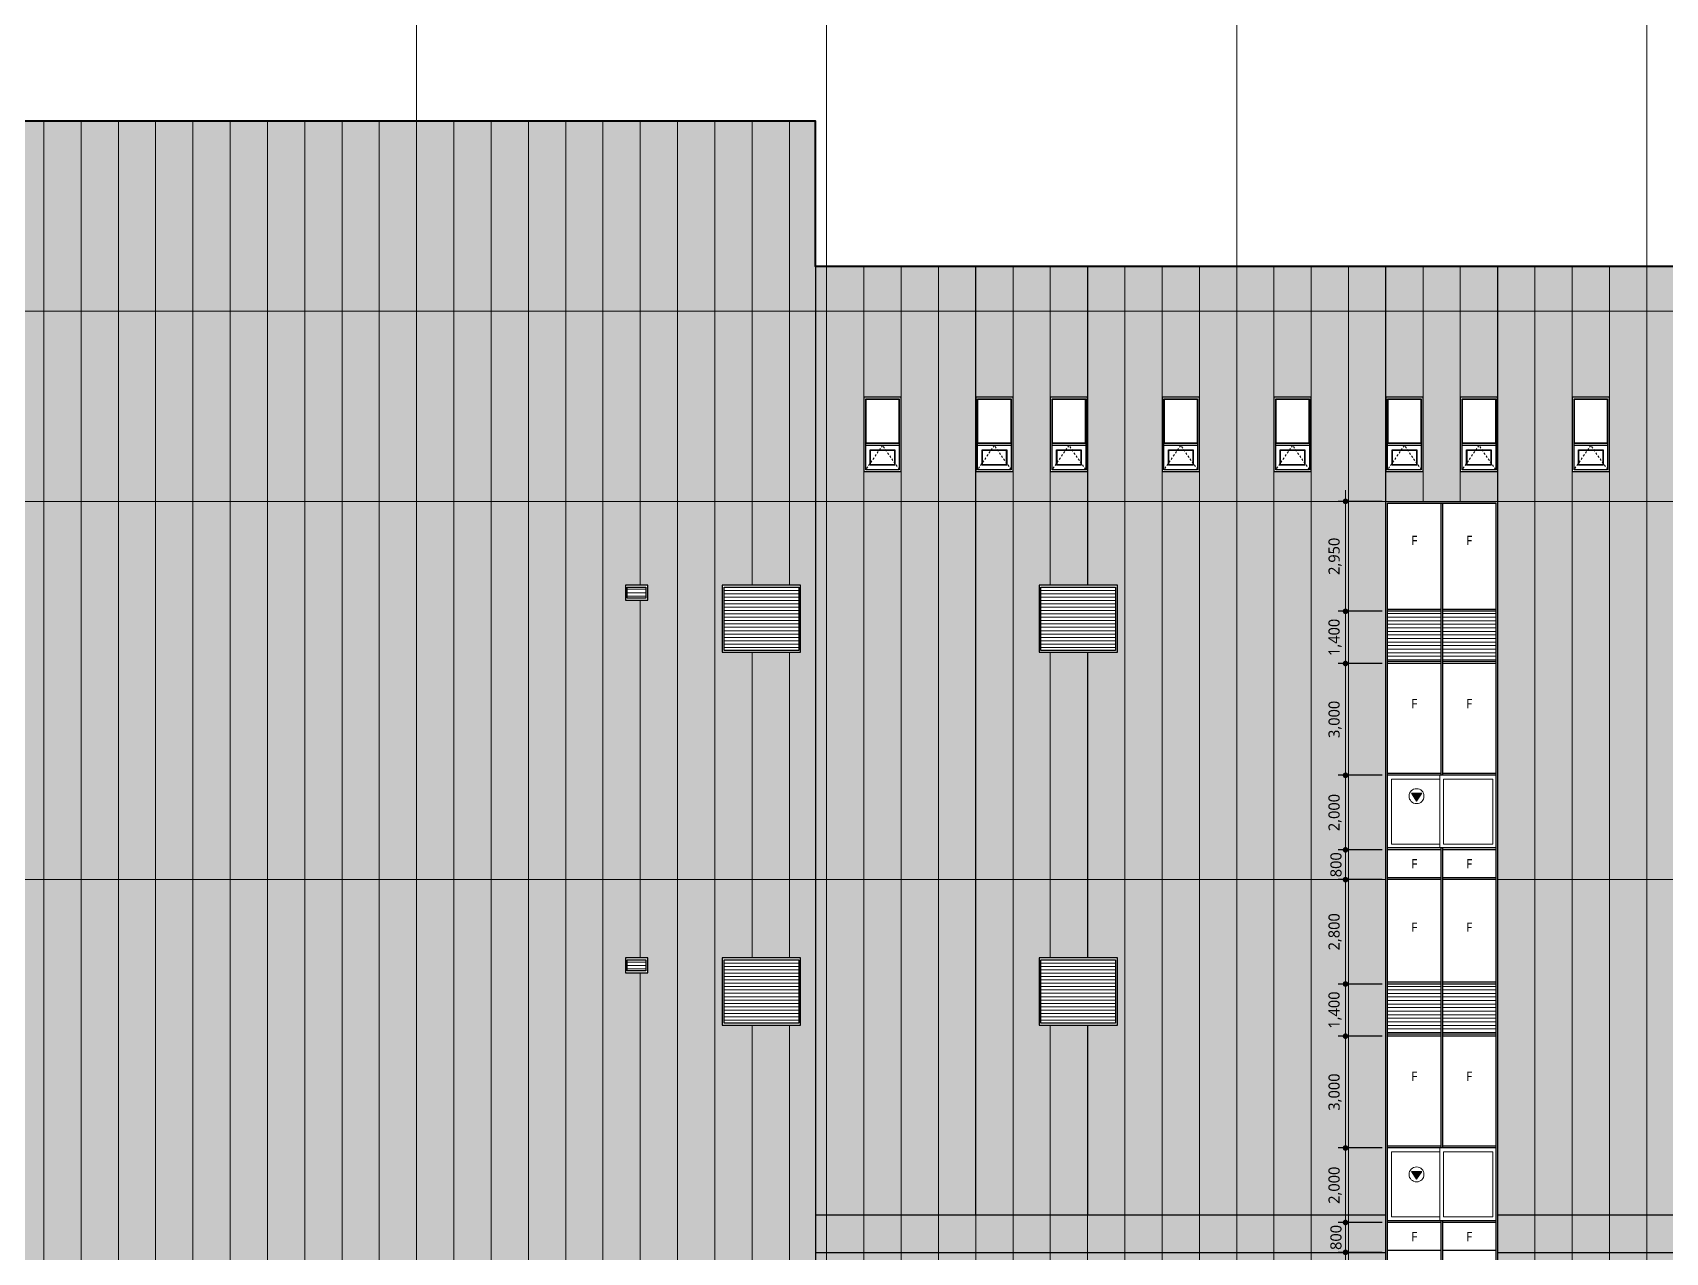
# Model space of a CAD drawing. Header units: millimetres. Extents: x 1680000 to 3024000, y 712800 to 950400.
# Drawn here: x 1854160 to 1897960, y 835360 to 868086 of the extents above; entities that cross this region are included whole.
import ezdxf
from ezdxf.enums import TextEntityAlignment as Align

# ---------------------------------------------------------------- set-up
doc = ezdxf.new("R2010")
doc.units = ezdxf.units.MM
doc.set_wipeout_variables(frame=1)
doc.linetypes.add('CEN', pattern=[62, 60, -1, 0, -1])
doc.linetypes.add('HID', pattern=[2, 1.1, -0.9])
doc.layers.get('Defpoints').update_dxf_attribs({"color": 140})
for name, color, linetype, lineweight in [('A-AXIS-LINE', 1, 'CEN', 15), ('A-DWXK-OPEN', 1, 'HID', 15), ('A-ELEV-LIN1', 2, 'Continuous', 40), ('A-ELEV-LIN3', 8, 'Continuous', 18), ('A-ELEV-WIN', 4, 'Continuous', 25), ('A-MKXS-TEXT1', 3, 'Continuous', 25)]:
    doc.layers.add(name, color=color, linetype=linetype, lineweight=lineweight)
doc.layers.add('A-XXXX-NPLT', color=144, linetype='Continuous', lineweight=15, plot=False)
doc.layers.add('입면색상', color=7, linetype='Continuous')
doc.styles.add('HY울릉도L', font='')
doc.styles.add('맑은고딕', font='malgun.ttf')
doc.styles.get('HY울릉도L').set_extended_font_data('HYwulM')
doc.dimstyles.new('CDIM', dxfattribs={"dimtxt": 3, "dimasz": 1.5, "dimexe": 2, "dimexo": 1, "dimgap": 1, "dimtad": 1, "dimdec": 0, "dimrnd": 0.5, "dimzin": 0, "dimdsep": 32, "dimlunit": 6, "dimtxsty": 'HY울릉도L', "dimblk1": '_CIDOT', "dimblk2": '_CIDOT', "dimsah": 1, "dimcen": 5.5, "dimclrd": 2, "dimclre": 2, "dimclrt": 7, "dimadec": 0, "dimazin": 0, "dimtfac": 1, "dimtdec": 0, "dimtix": 1, "dimtmove": 2, "dimatfit": 1, "dimldrblk": '_CIDOT', "dimfxl": 1, "dimtolj": 1, "dimtzin": 0, "dimlwd": -1, "dimarcsym": 0})

# ---------------------------------------------------------------- blocks, each defined once
blk = doc.blocks.new('_CIDOT')
at = {"color": 0, "linetype": 'ByBlock'}
blk.add_line((2, 0), (-1, 0), dxfattribs=at)
at = {"color": 0, "linetype": 'ByBlock', "const_width": 0.5}
blk.add_lwpolyline([(-0.25, 0, 1), (0.25, 0, 1)], format="xyb", close=True, dxfattribs=at)
blk = doc.blocks.new('*D48')
at = {"layer": 'A-XXXX-NPLT', "lineweight": -2, "transparency": 16777216}
for p, q in [((-100, 29900), (-1280, 29900)), ((-100, 27100), (-1280, 27100))]:
    blk.add_line(p, q, dxfattribs=at)
at = {"layer": 'A-XXXX-NPLT', "transparency": 16777216}
blk.add_line((-1080, 27250), (-1080, 29750), dxfattribs=at)
at = {"layer": 'Defpoints', "color": 0, "transparency": 16777216}
for p in [(-1080, 29900), (0, 29900), (0, 27100)]:
    blk.add_point(p, dxfattribs=at)
at = {"layer": 'A-XXXX-NPLT', "transparency": 16777216, "xscale": 150, "yscale": 150, "zscale": 150}
for p, rotation in [((-1080, 29900), 90), ((-1080, 27100), 270)]:
    blk.add_blockref('_CIDOT', p, dxfattribs=dict(at, rotation=rotation))
at = {"layer": 'A-XXXX-NPLT', "color": 3, "transparency": 16777216, "insert": (-1360, 28500), "char_height": 300, "attachment_point": 5, "rotation": 90, "style": '맑은고딕'}
blk.add_mtext('\\A1;2,800', dxfattribs=at)
blk = doc.blocks.new('*D51')
at = {"layer": 'A-XXXX-NPLT', "transparency": 16777216}
for p, q in [((-1080, 40850), (-1080, 41000)), ((-1080, 40700), (-1080, 39900)), ((-1080, 39750), (-1080, 39600))]:
    blk.add_line(p, q, dxfattribs=at)
at = {"layer": 'A-XXXX-NPLT', "lineweight": -2, "transparency": 16777216}
for p, q in [((-100, 40700), (-1280, 40700)), ((-100, 39900), (-1280, 39900))]:
    blk.add_line(p, q, dxfattribs=at)
at = {"layer": 'Defpoints', "color": 0, "transparency": 16777216}
for p in [(0, 40700), (-1080, 39900), (0, 39900)]:
    blk.add_point(p, dxfattribs=at)
at = {"layer": 'A-XXXX-NPLT', "transparency": 16777216, "xscale": 150, "yscale": 150, "zscale": 150}
for p, rotation in [((-1080, 40700), 270), ((-1080, 39900), 90)]:
    blk.add_blockref('_CIDOT', p, dxfattribs=dict(at, rotation=rotation))
at = {"layer": 'A-XXXX-NPLT', "color": 3, "transparency": 16777216, "insert": (-1335, 40300), "char_height": 300, "attachment_point": 5, "rotation": 90, "style": '맑은고딕'}
blk.add_mtext('\\A1;800', dxfattribs=at)
blk = doc.blocks.new('*D52')
at = {"layer": 'A-XXXX-NPLT', "lineweight": -2, "transparency": 16777216}
for p, q in [((-100, 42700), (-1280, 42700)), ((-100, 40700), (-1280, 40700))]:
    blk.add_line(p, q, dxfattribs=at)
at = {"layer": 'A-XXXX-NPLT', "transparency": 16777216}
blk.add_line((-1080, 40850), (-1080, 42550), dxfattribs=at)
at = {"layer": 'Defpoints', "color": 0, "transparency": 16777216}
for p in [(-1080, 42700), (0, 42700), (0, 40700)]:
    blk.add_point(p, dxfattribs=at)
at = {"layer": 'A-XXXX-NPLT', "transparency": 16777216, "xscale": 150, "yscale": 150, "zscale": 150}
for p, rotation in [((-1080, 42700), 90), ((-1080, 40700), 270)]:
    blk.add_blockref('_CIDOT', p, dxfattribs=dict(at, rotation=rotation))
at = {"layer": 'A-XXXX-NPLT', "color": 3, "transparency": 16777216, "insert": (-1360, 41700), "char_height": 300, "attachment_point": 5, "rotation": 90, "style": '맑은고딕'}
blk.add_mtext('\\A1;2,000', dxfattribs=at)
blk = doc.blocks.new('*D53')
at = {"layer": 'A-XXXX-NPLT', "lineweight": -2, "transparency": 16777216}
for p, q in [((-100, 50050), (-1280, 50050)), ((-100, 47100), (-1280, 47100))]:
    blk.add_line(p, q, dxfattribs=at)
at = {"layer": 'A-XXXX-NPLT', "transparency": 16777216}
blk.add_line((-1080, 47250), (-1080, 49900), dxfattribs=at)
at = {"layer": 'Defpoints', "color": 0, "transparency": 16777216}
for p in [(-1080, 50050), (0, 50050), (0, 47100)]:
    blk.add_point(p, dxfattribs=at)
at = {"layer": 'A-XXXX-NPLT', "transparency": 16777216, "xscale": 150, "yscale": 150, "zscale": 150}
for p, rotation in [((-1080, 50050), 90), ((-1080, 47100), 270)]:
    blk.add_blockref('_CIDOT', p, dxfattribs=dict(at, rotation=rotation))
at = {"layer": 'A-XXXX-NPLT', "color": 3, "transparency": 16777216, "insert": (-1360, 48575), "char_height": 300, "attachment_point": 5, "rotation": 90, "style": '맑은고딕'}
blk.add_mtext('\\A1;2,950', dxfattribs=at)
blk = doc.blocks.new('*D54')
at = {"layer": 'A-XXXX-NPLT', "lineweight": -2, "transparency": 16777216}
for p, q in [((-100, 47100), (-1280, 47100)), ((-100, 45700), (-1280, 45700))]:
    blk.add_line(p, q, dxfattribs=at)
at = {"layer": 'A-XXXX-NPLT', "transparency": 16777216}
blk.add_line((-1080, 46950), (-1080, 45850), dxfattribs=at)
at = {"layer": 'Defpoints', "color": 0, "transparency": 16777216}
for p in [(0, 47100), (-1080, 45700), (0, 45700)]:
    blk.add_point(p, dxfattribs=at)
at = {"layer": 'A-XXXX-NPLT', "transparency": 16777216, "xscale": 150, "yscale": 150, "zscale": 150}
for p, rotation in [((-1080, 47100), 90), ((-1080, 45700), 270)]:
    blk.add_blockref('_CIDOT', p, dxfattribs=dict(at, rotation=rotation))
at = {"layer": 'A-XXXX-NPLT', "color": 3, "transparency": 16777216, "insert": (-1361, 46400), "char_height": 300, "attachment_point": 5, "rotation": 90, "style": '맑은고딕'}
blk.add_mtext('\\A1;1,400', dxfattribs=at)
blk = doc.blocks.new('*D55')
at = {"layer": 'A-XXXX-NPLT', "lineweight": -2, "transparency": 16777216}
for p, q in [((-100, 45700), (-1280, 45700)), ((-100, 42700), (-1280, 42700))]:
    blk.add_line(p, q, dxfattribs=at)
at = {"layer": 'A-XXXX-NPLT', "transparency": 16777216}
blk.add_line((-1080, 45550), (-1080, 42850), dxfattribs=at)
at = {"layer": 'Defpoints', "color": 0, "transparency": 16777216}
for p in [(0, 45700), (-1080, 42700), (0, 42700)]:
    blk.add_point(p, dxfattribs=at)
at = {"layer": 'A-XXXX-NPLT', "transparency": 16777216, "xscale": 150, "yscale": 150, "zscale": 150}
for p, rotation in [((-1080, 45700), 90), ((-1080, 42700), 270)]:
    blk.add_blockref('_CIDOT', p, dxfattribs=dict(at, rotation=rotation))
at = {"layer": 'A-XXXX-NPLT', "color": 3, "transparency": 16777216, "insert": (-1360, 44200), "char_height": 300, "attachment_point": 5, "rotation": 90, "style": '맑은고딕'}
blk.add_mtext('\\A1;3,000', dxfattribs=at)
blk = doc.blocks.new('*D56')
at = {"layer": 'A-XXXX-NPLT', "lineweight": -2, "transparency": 16777216}
for p, q in [((-100, 30700), (-1280, 30700)), ((-100, 29900), (-1280, 29900))]:
    blk.add_line(p, q, dxfattribs=at)
at = {"layer": 'A-XXXX-NPLT', "transparency": 16777216}
for p, q in [((-1080, 30850), (-1080, 31000)), ((-1080, 30700), (-1080, 29900)), ((-1080, 29750), (-1080, 29600))]:
    blk.add_line(p, q, dxfattribs=at)
at = {"layer": 'Defpoints', "color": 0, "transparency": 16777216}
for p in [(0, 30700), (-1080, 29900), (0, 29900)]:
    blk.add_point(p, dxfattribs=at)
at = {"layer": 'A-XXXX-NPLT', "transparency": 16777216, "xscale": 150, "yscale": 150, "zscale": 150}
for p, rotation in [((-1080, 30700), 270), ((-1080, 29900), 90)]:
    blk.add_blockref('_CIDOT', p, dxfattribs=dict(at, rotation=rotation))
at = {"layer": 'A-XXXX-NPLT', "color": 3, "transparency": 16777216, "insert": (-1335, 30300), "char_height": 300, "attachment_point": 5, "rotation": 90, "style": '맑은고딕'}
blk.add_mtext('\\A1;800', dxfattribs=at)
blk = doc.blocks.new('*D57')
at = {"layer": 'A-XXXX-NPLT', "lineweight": -2, "transparency": 16777216}
for p, q in [((-100, 32700), (-1280, 32700)), ((-100, 30700), (-1280, 30700))]:
    blk.add_line(p, q, dxfattribs=at)
at = {"layer": 'A-XXXX-NPLT', "transparency": 16777216}
blk.add_line((-1080, 30850), (-1080, 32550), dxfattribs=at)
at = {"layer": 'Defpoints', "color": 0, "transparency": 16777216}
for p in [(-1080, 32700), (0, 32700), (0, 30700)]:
    blk.add_point(p, dxfattribs=at)
at = {"layer": 'A-XXXX-NPLT', "transparency": 16777216, "xscale": 150, "yscale": 150, "zscale": 150}
for p, rotation in [((-1080, 32700), 90), ((-1080, 30700), 270)]:
    blk.add_blockref('_CIDOT', p, dxfattribs=dict(at, rotation=rotation))
at = {"layer": 'A-XXXX-NPLT', "color": 3, "transparency": 16777216, "insert": (-1360, 31700), "char_height": 300, "attachment_point": 5, "rotation": 90, "style": '맑은고딕'}
blk.add_mtext('\\A1;2,000', dxfattribs=at)
blk = doc.blocks.new('*D58')
at = {"layer": 'A-XXXX-NPLT', "lineweight": -2, "transparency": 16777216}
for p, q in [((-100, 39900), (-1280, 39900)), ((-100, 37100), (-1280, 37100))]:
    blk.add_line(p, q, dxfattribs=at)
at = {"layer": 'A-XXXX-NPLT', "transparency": 16777216}
blk.add_line((-1080, 37250), (-1080, 39750), dxfattribs=at)
at = {"layer": 'Defpoints', "color": 0, "transparency": 16777216}
for p in [(-1080, 39900), (0, 39900), (0, 37100)]:
    blk.add_point(p, dxfattribs=at)
at = {"layer": 'A-XXXX-NPLT', "transparency": 16777216, "xscale": 150, "yscale": 150, "zscale": 150}
for p, rotation in [((-1080, 39900), 90), ((-1080, 37100), 270)]:
    blk.add_blockref('_CIDOT', p, dxfattribs=dict(at, rotation=rotation))
at = {"layer": 'A-XXXX-NPLT', "color": 3, "transparency": 16777216, "insert": (-1360, 38500), "char_height": 300, "attachment_point": 5, "rotation": 90, "style": '맑은고딕'}
blk.add_mtext('\\A1;2,800', dxfattribs=at)
blk = doc.blocks.new('*D59')
at = {"layer": 'A-XXXX-NPLT', "lineweight": -2, "transparency": 16777216}
for p, q in [((-100, 37100), (-1280, 37100)), ((-100, 35700), (-1280, 35700))]:
    blk.add_line(p, q, dxfattribs=at)
at = {"layer": 'A-XXXX-NPLT', "transparency": 16777216}
blk.add_line((-1080, 36950), (-1080, 35850), dxfattribs=at)
at = {"layer": 'Defpoints', "color": 0, "transparency": 16777216}
for p in [(0, 37100), (-1080, 35700), (0, 35700)]:
    blk.add_point(p, dxfattribs=at)
at = {"layer": 'A-XXXX-NPLT', "transparency": 16777216, "xscale": 150, "yscale": 150, "zscale": 150}
for p, rotation in [((-1080, 37100), 90), ((-1080, 35700), 270)]:
    blk.add_blockref('_CIDOT', p, dxfattribs=dict(at, rotation=rotation))
at = {"layer": 'A-XXXX-NPLT', "color": 3, "transparency": 16777216, "insert": (-1361, 36400), "char_height": 300, "attachment_point": 5, "rotation": 90, "style": '맑은고딕'}
blk.add_mtext('\\A1;1,400', dxfattribs=at)
blk = doc.blocks.new('*D60')
at = {"layer": 'A-XXXX-NPLT', "lineweight": -2, "transparency": 16777216}
for p, q in [((-100, 35700), (-1280, 35700)), ((-100, 32700), (-1280, 32700))]:
    blk.add_line(p, q, dxfattribs=at)
at = {"layer": 'A-XXXX-NPLT', "transparency": 16777216}
blk.add_line((-1080, 35550), (-1080, 32850), dxfattribs=at)
at = {"layer": 'Defpoints', "color": 0, "transparency": 16777216}
for p in [(0, 35700), (-1080, 32700), (0, 32700)]:
    blk.add_point(p, dxfattribs=at)
at = {"layer": 'A-XXXX-NPLT', "transparency": 16777216, "xscale": 150, "yscale": 150, "zscale": 150}
for p, rotation in [((-1080, 35700), 90), ((-1080, 32700), 270)]:
    blk.add_blockref('_CIDOT', p, dxfattribs=dict(at, rotation=rotation))
at = {"layer": 'A-XXXX-NPLT', "color": 3, "transparency": 16777216, "insert": (-1360, 34200), "char_height": 300, "attachment_point": 5, "rotation": 90, "style": '맑은고딕'}
blk.add_mtext('\\A1;3,000', dxfattribs=at)
blk = doc.blocks.new('A$C90b9fe37')
blk.add_wipeout([(0, 0), (0, -2000), (1000, -2000), (1000, 0)]).dxf.layer = 'A-ELEV-LIN3'
at = {"layer": 'A-DWXK-OPEN', "ltscale": 50}
blk.add_lwpolyline([(950, -1950), (500, -1300), (50, -1950)], dxfattribs=at)
at = {"layer": 'A-ELEV-WIN'}
for points in [[(1000, -2000), (1000, 0), (0, 0), (0, -2000), (1000, -2000)], [(950, -1250), (50, -1250)], [(950, -1300), (50, -1300)]]:
    blk.add_lwpolyline(points, dxfattribs=at)
for points in [[(50, -1950), (50, -50), (950, -50), (950, -1950)], [(170, -1830), (170, -1420), (830, -1420), (830, -1830)]]:
    blk.add_lwpolyline(points, close=True, dxfattribs=at)
at = {"layer": 'A-ELEV-WIN', "color": 252, "true_color": 0x939598}
for points in [[(60, -1240), (60, -60), (940, -60), (940, -1240)], [(180, -1820), (180, -1430), (820, -1430), (820, -1820)]]:
    blk.add_lwpolyline(points, close=True, dxfattribs=at)
blk = doc.blocks.new('소방관진입창')
at = {"layer": 'A-DWXK-OPEN', "linetype": 'Continuous', "ltscale": 50, "true_color": 0xcd2027}
h = blk.add_hatch(color=242, dxfattribs=at)
h.dxf.hatch_style = 1
h.paths.add_polyline_path([(138, 80), (-138, 80), (0, -130)])
at = {"layer": 'A-DWXK-OPEN', "color": 242, "linetype": 'Continuous', "ltscale": 50, "true_color": 0xcd2027}
blk.add_lwpolyline([(-138, 80), (0, -130), (138, 80)], close=True, dxfattribs=at)
blk.add_circle((0, 0), 200, dxfattribs=at)
blk = doc.blocks.new('axis')
at = {"layer": 'A-AXIS-LINE'}
for p, q in [((4621438.1, -355868.7), (4883538.1, -355868.7)), ((4621438.1, -360968.7), (4883538.1, -360968.7)), ((4621438.1, -371118.7), (4883538.1, -371118.7))]:
    blk.add_line(p, q, dxfattribs=at)
blk = doc.blocks.new('4f 루버')
blk.add_wipeout([(0, -300), (0, -2100), (2100, -2100), (2100, -300)]).dxf.layer = 'A-ELEV-LIN3'
at = {"layer": 'A-ELEV-LIN3'}
for p, q in [((2050, -440), (50, -440)), ((2050, -530), (50, -530)), ((2050, -620), (50, -620)), ((2050, -710), (50, -710)), ((2050, -800), (50, -800)), ((2050, -890), (50, -890)), ((2050, -980), (50, -980)), ((2050, -1070), (50, -1070)), ((2050, -1160), (50, -1160)), ((2050, -1250), (50, -1250)), ((2050, -1340), (50, -1340)), ((2050, -1430), (50, -1430)), ((2050, -1520), (50, -1520)), ((2050, -1610), (50, -1610)), ((2050, -1700), (50, -1700)), ((2050, -1790), (50, -1790)), ((2050, -1880), (50, -1880)), ((2050, -1970), (50, -1970))]:
    blk.add_line(p, q, dxfattribs=at)
at = {"layer": 'A-ELEV-WIN'}
blk.add_lwpolyline([(2100, -2100), (2100, -300), (0, -300), (0, -2100), (2100, -2100)], dxfattribs=at)
blk.add_lwpolyline([(50, -2050), (50, -350), (2050, -350), (2050, -2050)], close=True, dxfattribs=at)
blk = doc.blocks.new('1f 루버-1')
blk.add_wipeout([(0, -300), (0, -700), (600, -700), (600, -300)]).dxf.layer = 'A-ELEV-LIN3'
at = {"layer": 'A-ELEV-LIN3'}
for p, q in [((550, -410), (50, -410)), ((550, -500), (50, -500)), ((550, -590), (50, -590))]:
    blk.add_line(p, q, dxfattribs=at)
at = {"layer": 'A-ELEV-WIN'}
blk.add_lwpolyline([(600, -700), (600, -300), (0, -300), (0, -700), (600, -700)], dxfattribs=at)
blk.add_lwpolyline([(50, -650), (50, -350), (550, -350), (550, -650)], close=True, dxfattribs=at)
blk = doc.blocks.new('입면창2')
blk.add_wipeout([(0, 50050), (3000, 50050), (3000, 200), (0, 200)]).dxf.layer = 'A-ELEV-LIN3'
at = {"layer": 'A-ELEV-LIN3'}
h = blk.add_hatch(dxfattribs=at)
h.set_pattern_fill('ANSI31', color=253, scale=30, angle=315)
h.set_pattern_definition([(0, (-59545.61, -62760), (2e-14, 95.25), [])])
h.paths.add_polyline_path([(2950, 45750), (2950, 47100), (1525, 47100), (1525, 45750)])
h.paths.add_polyline_path([(50, 47100), (50, 45750), (1475, 45750), (1475, 47100)])
h = blk.add_hatch(dxfattribs=at)
h.set_pattern_fill('ANSI31', color=253, scale=30, angle=315)
h.set_pattern_definition([(0, (-59545.61, -72760), (2e-14, 95.25), [])])
h.paths.add_polyline_path([(2950, 35750), (2950, 37100), (1525, 37100), (1525, 35750)])
h.paths.add_polyline_path([(50, 37100), (50, 35750), (1475, 35750), (1475, 37100)])
at = {"layer": 'A-ELEV-LIN3', "color": 253}
for points in [[(1450, 40850), (150, 40850), (150, 42600), (1450, 42600)], [(1450, 42700), (1450, 40750)], [(1450, 30850), (150, 30850), (150, 32600), (1450, 32600)], [(1450, 32700), (1450, 30750)]]:
    blk.add_lwpolyline(points, dxfattribs=at)
for points in [[(1550, 42600), (2875, 42600), (2875, 40850), (1550, 40850)], [(1550, 32600), (2875, 32600), (2875, 30850), (1550, 30850)]]:
    blk.add_lwpolyline(points, close=True, dxfattribs=at)
at = {"layer": 'A-ELEV-WIN'}
blk.add_lwpolyline([(3000, 200), (0, 200), (0, 50050), (3000, 50050)], close=True, dxfattribs=at)
for points in [[(50, 250), (50, 50000), (2950, 50000), (2950, 250)], [(1475, 50000), (1475, 42700)], [(1525, 50000), (1525, 42700)], [(1475, 47150), (50, 47150)], [(1475, 47100), (50, 47100)], [(2950, 47150), (1525, 47150)], [(2950, 47100), (1525, 47100)], [(1475, 45750), (50, 45750)], [(1475, 45700), (50, 45700)], [(2950, 45750), (1525, 45750)], [(2950, 45700), (1525, 45700)], [(1475, 42750), (50, 42750)], [(2950, 42700), (50, 42700)], [(2950, 42750), (1525, 42750)], [(2950, 40750), (50, 40750)], [(1475, 40750), (1475, 32700)], [(1525, 40750), (1525, 32700)], [(1475, 40700), (50, 40700)], [(2950, 40700), (1525, 40700)], [(1475, 39950), (50, 39950)], [(1475, 39900), (50, 39900)], [(2950, 39950), (1525, 39950)], [(2950, 39900), (1525, 39900)], [(1475, 37150), (50, 37150)], [(1475, 37100), (50, 37100)], [(2950, 37150), (1525, 37150)], [(2950, 37100), (1525, 37100)], [(1475, 35750), (50, 35750)], [(1475, 35700), (50, 35700)], [(2950, 35750), (1525, 35750)], [(2950, 35700), (1525, 35700)], [(1475, 32750), (50, 32750)], [(2950, 32700), (50, 32700)], [(2950, 32750), (1525, 32750)], [(2950, 30750), (50, 30750)], [(1475, 30700), (50, 30700)], [(1475, 30750), (1475, 22700)], [(1525, 30750), (1525, 22700)], [(2950, 30700), (1525, 30700)], [(1475, 29950), (50, 29950)], [(2950, 29950), (1525, 29950)]]:
    blk.add_lwpolyline(points, dxfattribs=at)
at = {"layer": 'A-MKXS-TEXT1', "style": '맑은고딕'}
for p in [(762.5, 49000), (2237.5, 49000), (762.5, 44625), (2237.5, 44625), (762.5, 40325), (2237.5, 40325), (762.5, 38625), (2237.5, 38625), (762.5, 34625), (2237.5, 34625), (762.5, 30325), (2237.5, 30325)]:
    blk.add_text('F', height=250, dxfattribs=at).set_placement(p, align=Align.MIDDLE_CENTER)
at = {"layer": 'A-XXXX-NPLT'}
for base, p1, p2, picture, middle in [((-1080, 50050), (0, 47100), (0, 50050), '*D53', (-1360.2, 48575)), ((-1080, 45700), (0, 47100), (0, 45700), '*D54', (-1361, 46400)), ((-1080, 42700), (0, 45700), (0, 42700), '*D55', (-1360.2, 44200)), ((-1080, 42700), (0, 40700), (0, 42700), '*D52', (-1360.2, 41700)), ((-1080, 39900), (0, 37100), (0, 39900), '*D58', (-1360.2, 38500)), ((-1080, 35700), (0, 37100), (0, 35700), '*D59', (-1361, 36400)), ((-1080, 32700), (0, 35700), (0, 32700), '*D60', (-1360.2, 34200)), ((-1080, 32700), (0, 30700), (0, 32700), '*D57', (-1360.2, 31700)), ((-1080, 29900), (0, 27100), (0, 29900), '*D48', (-1360.2, 28500))]:
    dim = blk.add_linear_dim(base=base, p1=p1, p2=p2, angle=90, dimstyle='CDIM', override={"dimscale": 100, "dimtxsty": '맑은고딕', "dimclrd": 256, "dimclre": 256, "dimclrt": 3}, dxfattribs=at)
    dim.commit()
    dim.dimension.update_dxf_attribs({"geometry": picture, "text_midpoint": middle})
for p1, p2, picture, middle in [((0, 40700), (0, 39900), '*D51', (-1335, 40300)), ((0, 30700), (0, 29900), '*D56', (-1335, 30300))]:
    dim = blk.add_aligned_dim(p1=p1, p2=p2, distance=-1080, dimstyle='CDIM', override={"dimscale": 100, "dimtxsty": '맑은고딕', "dimclrd": 256, "dimclre": 256, "dimclrt": 3}, dxfattribs=at)
    dim.commit()
    dim.dimension.update_dxf_attribs({"geometry": picture, "text_midpoint": middle})

msp = doc.modelspace()

# ---------------------------------------------------------------- hatches: boundary and pattern name
at = {"layer": '입면색상', "true_color": 0x003f2d}
h = msp.add_hatch(color=118, dxfattribs=at)
h.dxf.hatch_style = 1
h.paths.add_polyline_path([(1850960, 795360), (1875160, 795360), (1875160, 861810), (1875160, 865710), (1850810, 865710), (1850810, 857010), (1850960, 857010)])
at = {"layer": '입면색상', "true_color": 0x435254}
h = msp.add_hatch(color=251, dxfattribs=at)
h.dxf.hatch_style = 1
h.paths.add_polyline_path([(1942110, 795360), (1850960, 795360), (1850960, 785360), (1942110, 785360)])
h.paths.add_polyline_path([(1865410, 788910), (1871510, 788910), (1871510, 785810), (1865410, 785810)], flags=16)
h.paths.add_polyline_path([(1878410, 790260), (1878410, 793360), (1878460, 793360), (1878460, 790260)], flags=16)
h.paths.add_polyline_path([(1934460, 815360), (1937460, 815360), (1937460, 795360), (1934460, 795360)])
h.paths.add_polyline_path([(1923460, 815360), (1926460, 815360), (1926460, 795360), (1923460, 795360)])
h.paths.add_polyline_path([(1912460, 815360), (1915460, 815360), (1915460, 795360), (1912460, 795360)])
h.paths.add_polyline_path([(1901460, 815360), (1904460, 815360), (1904460, 795360), (1901460, 795360)])
h.paths.add_polyline_path([(1890460, 815360), (1893460, 815360), (1893460, 795360), (1890460, 795360)])
h.paths.add_polyline_path([(1912460, 835360), (1915460, 835360), (1915460, 816360), (1912460, 816360)])
h.paths.add_polyline_path([(1901460, 835360), (1904460, 835360), (1904460, 816360), (1901460, 816360)])
h.paths.add_polyline_path([(1890460, 835360), (1893460, 835360), (1893460, 816360), (1890460, 816360)])
h.paths.add_polyline_path([(1879460, 835360), (1882460, 835360), (1882460, 816360), (1879460, 816360)])
h.paths.add_polyline_path([(1875160, 835360), (1915460, 835360), (1915460, 836360), (1875160, 836360)])
h.paths.add_polyline_path([(1875160, 815360), (1942110, 815360), (1942110, 816360), (1875160, 816360)])
h.paths.add_polyline_path([(1879460, 861810), (1882460, 861810), (1882460, 836360), (1879460, 836360)])
h.paths.add_polyline_path([(1912460, 857010), (1915460, 857010), (1915460, 836360), (1912460, 836360)])
h.paths.add_polyline_path([(1901460, 861810), (1904460, 861810), (1904460, 836360), (1901460, 836360)])
h.paths.add_polyline_path([(1890460, 861810), (1893460, 861810), (1893460, 836360), (1890460, 836360)])
h.paths.add_polyline_path([(1760810, 815360), (1761960, 815360), (1761960, 795360), (1760810, 795360)])
h.paths.add_polyline_path([(1749810, 815360), (1752810, 815360), (1752810, 795360), (1749810, 795360)])
h.paths.add_polyline_path([(1760810, 835360), (1761960, 835360), (1761960, 816360), (1760810, 816360)])
h.paths.add_polyline_path([(1749810, 835360), (1752810, 835360), (1752810, 816360), (1749810, 816360)])
h.paths.add_polyline_path([(1763810, 850695.9), (1761960, 850517), (1761960, 836360), (1760810, 836360), (1760810, 857010), (1763810, 857010)])
h.paths.add_polyline_path([(1744810, 835360), (1761960, 835360), (1761960, 836360), (1744810, 836360)])
h.paths.add_polyline_path([(1744810, 815360), (1761960, 815360), (1761960, 816360), (1744810, 816360)])
h.paths.add_polyline_path([(1749810, 857010), (1752810, 857010), (1752810, 836360), (1749810, 836360)])
h.paths.add_polyline_path([(1785810, 857010), (1782810, 857010), (1782810, 852531.6), (1785810, 852823.6)])
h.paths.add_polyline_path([(1774810, 857010), (1771810, 857010), (1771809.4, 851468.7), (1774810, 851758.6)])
h.paths.add_polyline_path([(1744810, 785360), (1761960, 785360), (1761960, 795360), (1744810, 795360)])
h.paths.add_polyline_path([(1879460, 800260), (1882460, 800260), (1882460, 815360), (1879460, 815360)])
h.paths.add_polyline_path([(1882460, 800260), (1879460, 800260), (1879460, 795360), (1882460, 795360)])
h.paths.add_polyline_path([(1793810, 853597.3), (1796810, 853887.4), (1796810, 857010), (1793810, 857010)])
h.paths.add_polyline_path([(1804810, 854661.1), (1807810, 854951.2), (1807810, 857010), (1804810, 857010)])
h.paths.add_polyline_path([(1815810, 855724.9), (1818810, 856015.1), (1818810, 857010), (1815810, 857010)])
at = {"layer": '입면색상', "true_color": 0xcad1d3}
h = msp.add_hatch(color=254, dxfattribs=at)
h.dxf.hatch_style = 1
h.paths.add_polyline_path([(1749810, 857010), (1744810, 857010), (1744810, 836360), (1749810, 836360)])
h.paths.add_polyline_path([(1760810, 857010), (1752810, 857010), (1752810, 836360), (1760810, 836360)])
h.paths.add_polyline_path([(1782810, 857010), (1774810, 857010), (1774810, 851758.6), (1782810, 852531.6)])
h.paths.add_polyline_path([(1793810, 857010), (1785810, 857010), (1785810, 852823.6), (1793810, 853597.3)])
h.paths.add_polyline_path([(1749810, 835360), (1744810, 835360), (1744810, 816360), (1749810, 816360)])
h.paths.add_polyline_path([(1760810, 835360), (1752810, 835360), (1752810, 816360), (1760810, 816360)])
h.paths.add_polyline_path([(1760810, 815360), (1752810, 815360), (1752810, 795360), (1760810, 795360)])
h.paths.add_polyline_path([(1749810, 815360), (1744810, 815360), (1744810, 795360), (1749810, 795360)])
h.paths.add_polyline_path([(1879460, 835360), (1875160, 835360), (1875160, 816360), (1879460, 816360)])
h.paths.add_polyline_path([(1901460, 835360), (1893460, 835360), (1893460, 816360), (1901460, 816360)])
h.paths.add_polyline_path([(1890460, 835360), (1882460, 835360), (1882460, 816360), (1890460, 816360)])
h.paths.add_polyline_path([(1901460, 815360), (1893460, 815360), (1893460, 795360), (1901460, 795360)])
h.paths.add_polyline_path([(1912460, 815360), (1904460, 815360), (1904460, 795360), (1912460, 795360)])
h.paths.add_polyline_path([(1923460, 815360), (1915460, 815360), (1915460, 795360), (1923460, 795360)])
h.paths.add_polyline_path([(1934460, 815360), (1926460, 815360), (1926460, 795360), (1934460, 795360)])
h.paths.add_polyline_path([(1942110, 815360), (1937460, 815360), (1937460, 795360), (1942110, 795360)])
h.paths.add_polyline_path([(1909060, 861810), (1904460, 861810), (1904460, 836360), (1912460, 836360), (1912460, 857010), (1909060, 857010)])
h.paths.add_polyline_path([(1890460, 861810), (1882460, 861810), (1882460, 836360), (1890460, 836360)])
h.paths.add_polyline_path([(1901460, 861810), (1893460, 861810), (1893460, 836360), (1901460, 836360)])
h.paths.add_polyline_path([(1879460, 861810), (1875160, 861810), (1875160, 836360), (1879460, 836360)])
h.paths.add_polyline_path([(1882460, 803360), (1882485, 803360), (1882435, 800260), (1882460, 800260), (1882460, 795360), (1890460, 795360), (1890460, 815360), (1882460, 815360)])
h.paths.add_polyline_path([(1912460, 835360), (1904460, 835360), (1904460, 816360), (1912460, 816360)])
h.paths.add_polyline_path([(1879460, 800260), (1879460, 803360), (1879460, 815360), (1875160, 815360), (1875160, 795360), (1879460, 795360)])
h.paths.add_polyline_path([(1763810, 850695.9), (1771809.4, 851469.6), (1771810, 857010), (1763810, 857010)])
h.paths.add_polyline_path([(1796810, 853887.4), (1804810, 854661.1), (1804810, 857010), (1796810, 857010)])
h.paths.add_polyline_path([(1807810, 854951.2), (1815810, 855724.9), (1815810, 857010), (1807810, 857010)])
h.paths.add_polyline_path([(1818810, 856015.1), (1829097.6, 857010), (1829108, 857010), (1829177, 857017.7), (1818810, 857010)])

# ---------------------------------------------------------------- linework, layer by layer
at = {"layer": 'A-AXIS-LINE'}
for p, q in [((1864460, 880860), (1864460, 764360)), ((1875460, 880860), (1875460, 764360)), ((1886460, 880860), (1886460, 764360)), ((1897460, 880860), (1897460, 764360))]:
    msp.add_line(p, q, dxfattribs=at)
at = {"layer": 'A-ELEV-LIN1'}
msp.add_lwpolyline([(1942110, 785360), (1942110, 857010), (1909060, 857010), (1909060, 861810), (1875160, 861810), (1875160, 865710), (1850810, 865710), (1850810, 857010), (1850960, 857010), (1850960, 785360)], dxfattribs=at)
at = {"layer": 'A-ELEV-LIN3'}
for p, q in [((1854460, 785360), (1854460, 865710)), ((1855460, 785360), (1855460, 865710)), ((1856460, 785360), (1856460, 865710)), ((1857460, 785360), (1857460, 865710)), ((1858460, 785360), (1858460, 865710)), ((1859460, 785360), (1859460, 865710)), ((1860460, 785360), (1860460, 865710)), ((1861460, 785360), (1861460, 865710)), ((1862460, 785360), (1862460, 865710)), ((1863460, 785360), (1863460, 865710)), ((1864460, 784560), (1864460, 865710)), ((1865460, 785360), (1865460, 865710)), ((1866460, 788910), (1866460, 865710)), ((1867460, 788910), (1867460, 865710)), ((1868460, 788910), (1868460, 865710)), ((1869460, 788910), (1869460, 865710)), ((1870460, 788910), (1870460, 865710)), ((1871460, 785360), (1871460, 865710)), ((1872460, 785360), (1872460, 865710)), ((1873460, 785360), (1873460, 865710)), ((1874460, 785360), (1874460, 865710)), ((1875460, 785360), (1875460, 861810)), ((1876460, 785360), (1876460, 861810)), ((1877460, 785360), (1877460, 861810)), ((1878460, 785360), (1878460, 861810)), ((1879460, 803360), (1879460, 861810)), ((1880460, 803360), (1880460, 861810)), ((1881460, 803360), (1881460, 861810)), ((1882460, 803360), (1882460, 861810)), ((1883460, 803360), (1883460, 861810)), ((1884460, 785360), (1884460, 861810)), ((1885460, 785360), (1885460, 861810)), ((1886460, 785360), (1886460, 861810)), ((1887460, 785360), (1887460, 861810)), ((1888460, 785360), (1888460, 861810)), ((1889460, 785360), (1889460, 861810)), ((1890460, 785360), (1890460, 861810)), ((1893460, 785360), (1893460, 861810)), ((1894460, 785360), (1894460, 861810)), ((1895460, 785360), (1895460, 861810)), ((1896460, 785360), (1896460, 861810)), ((1897460, 785360), (1897460, 861810))]:
    msp.add_line(p, q, dxfattribs=at)
for points in [[(1890460, 855510), (1890460, 861810)], [(1891460, 855510), (1891460, 861810)], [(1892460, 855510), (1892460, 861810)], [(1893460, 855510), (1893460, 861810)]]:
    msp.add_lwpolyline(points, dxfattribs=at)
at = {"layer": '입면색상'}
msp.add_line((1875160, 861810), (1875160, 795360), dxfattribs=at)
for points in [[(1850960, 795360), (1850960, 857010), (1850810, 857010), (1850810, 865710), (1875160, 865710), (1875160, 861810), (1909060, 861810), (1909060, 857010), (1942110, 857010), (1942110, 795360)], [(1879460, 861810), (1882460, 861810), (1882460, 836360), (1879460, 836360)], [(1890460, 861810), (1893460, 861810), (1893460, 836360), (1890460, 836360)], [(1875160, 835360), (1915460, 835360), (1915460, 836360), (1875160, 836360)]]:
    msp.add_lwpolyline(points, close=True, dxfattribs=at)

# ---------------------------------------------------------------- block references
at = {"layer": 'A-AXIS-LINE'}
msp.add_blockref('axis', (-2904478.1, 1216478.7), dxfattribs=at)

# ---------------------------------------------------------------- next in the draw order: block references
msp.add_blockref('입면창2', (1890460, 805460))
at = {"layer": 'A-ELEV-LIN3'}
for name, p in [('A$C90b9fe37', (1876460, 858310)), ('A$C90b9fe37', (1879460, 858310)), ('A$C90b9fe37', (1881460, 858310)), ('A$C90b9fe37', (1884460, 858310)), ('A$C90b9fe37', (1887460, 858310)), ('A$C90b9fe37', (1890460, 858310)), ('A$C90b9fe37', (1892460, 858310)), ('A$C90b9fe37', (1895460, 858310)), ('1f 루버-1', (1870060, 853560)), ('4f 루버', (1872660, 853560)), ('4f 루버', (1881160, 853560)), ('1f 루버-1', (1870060, 843560)), ('4f 루버', (1872660, 843560)), ('4f 루버', (1881160, 843560))]:
    msp.add_blockref(name, p, dxfattribs=at)

# ---------------------------------------------------------------- next in the draw order: block references
for p in [(1891285, 847600.2), (1891285, 837450.2)]:
    msp.add_blockref('소방관진입창', p)

doc.saveas('drawing.dxf')
